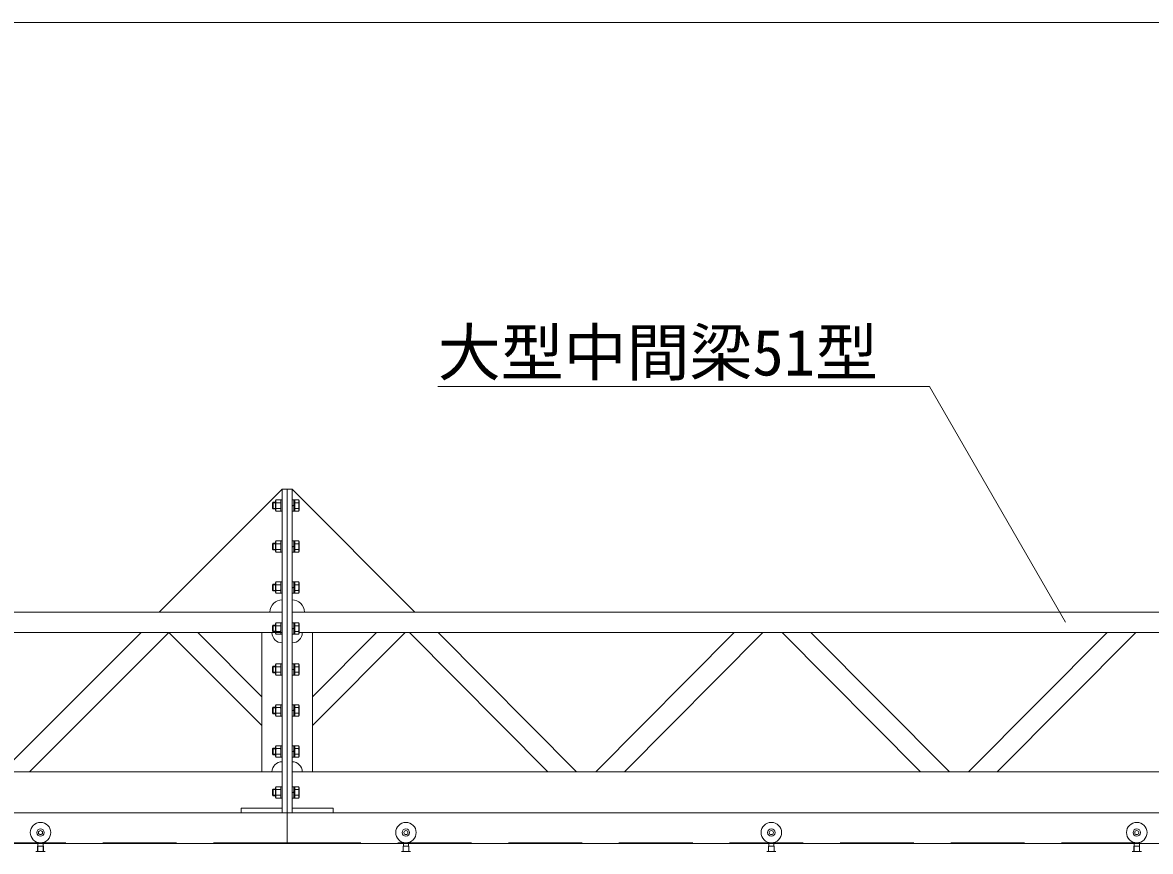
# Model space of a CAD drawing. Units: millimetres, scale not verified. Extents: x -16120 to 16120, y -26100 to 26100.
# Drawn here: x -8596 to -5843, y 13258 to 15281 of the extents above; entities that cross this region are included whole.
import ezdxf
from ezdxf.enums import TextEntityAlignment as Align

# ---------------------------------------------------------------- set-up
doc = ezdxf.new("R2010")
doc.units = ezdxf.units.MM
doc.header["$LTSCALE"] = 150
doc.linetypes.add('DASHED1', pattern=[1.8, 1.2, -0.6])
for name, color, linetype, lineweight in [('0-6_ﾎﾞﾙﾄ類', 134, 'Continuous', 18), ('0-B_寸法', 134, 'Continuous', 18), ('0-D_大型中間梁51', 134, 'Continuous', 18), ('1-0_大型連結用梁42', 134, 'Continuous', 18), ('1-3_中央走行棒', 134, 'Continuous', 18), ('1-B_文字', 134, 'Continuous', 18)]:
    doc.layers.add(name, color=color, linetype=linetype, lineweight=lineweight)
doc.styles.add('ＭＳ ゴシック', font='')
doc.styles.get('ＭＳ ゴシック').set_extended_font_data('MS Gothic')

msp = doc.modelspace()

# ---------------------------------------------------------------- linework, layer by layer
at = {"layer": '0-6_ﾎﾞﾙﾄ類'}
for p, q in [((-7984.3, 14110), (-7986.3, 14108)), ((-7986.3, 14096), (-7986.3, 14108)), ((-7978.3, 14108.8), (-7985.5, 14108.8)), ((-7984.3, 14094), (-7984.3, 14110)), ((-7978.3, 14110), (-7984.3, 14110)), ((-7976.9, 14115.9), (-7978.3, 14113.5)), ((-7978.3, 14113.5), (-7978.3, 14090.5)), ((-7966.6, 14115.9), (-7976.9, 14115.9)), ((-7966.6, 14108.9), (-7976.9, 14108.9)), ((-7966.6, 14115.9), (-7965.3, 14113.5)), ((-7965.3, 14113.5), (-7965.3, 14090.5)), ((-7934.3, 14103.2), (-7938.3, 14102.1)), ((-7934.3, 14101.9), (-7938.3, 14100.8)), ((-7931.3, 14088.2), (-7931.3, 14115.9)), ((-7931.3, 14115.9), (-7922.6, 14115.9)), ((-7931.3, 14108.9), (-7922.6, 14108.9)), ((-7921.3, 14113.5), (-7922.6, 14115.9)), ((-7921.3, 14090.5), (-7921.3, 14113.5)), ((-7984.3, 14094), (-7986.3, 14096)), ((-7978.3, 14095.2), (-7985.5, 14095.2)), ((-7978.3, 14094), (-7984.3, 14094)), ((-7976.9, 14088.2), (-7978.3, 14090.5)), ((-7966.6, 14095.1), (-7976.9, 14095.1)), ((-7966.6, 14088.2), (-7976.9, 14088.2)), ((-7966.6, 14088.2), (-7965.3, 14090.5)), ((-7931.3, 14095.1), (-7922.6, 14095.1)), ((-7931.3, 14088.2), (-7922.6, 14088.2)), ((-7921.3, 14090.5), (-7922.6, 14088.2)), ((-7976.9, 14015.8), (-7978.3, 14013.5)), ((-7966.6, 14015.8), (-7976.9, 14015.8)), ((-7966.6, 14015.8), (-7965.3, 14013.5)), ((-7931.3, 13988.1), (-7931.3, 14015.8)), ((-7931.3, 14015.8), (-7922.6, 14015.8)), ((-7921.3, 14013.5), (-7922.6, 14015.8)), ((-7984.3, 14010), (-7986.3, 14008)), ((-7986.3, 13996), (-7986.3, 14008)), ((-7984.3, 13994), (-7986.3, 13996)), ((-7978.3, 14008.8), (-7985.5, 14008.8)), ((-7978.3, 13995.2), (-7985.5, 13995.2)), ((-7984.3, 13994), (-7984.3, 14010)), ((-7978.3, 14010), (-7984.3, 14010)), ((-7978.3, 13994), (-7984.3, 13994)), ((-7978.3, 14013.5), (-7978.3, 13990.5)), ((-7976.9, 13988.1), (-7978.3, 13990.5)), ((-7966.6, 14008.9), (-7976.9, 14008.9)), ((-7966.6, 13995.1), (-7976.9, 13995.1)), ((-7966.6, 13988.1), (-7976.9, 13988.1)), ((-7966.6, 13988.1), (-7965.3, 13990.5)), ((-7965.3, 14013.5), (-7965.3, 13990.5)), ((-7934.3, 14003.2), (-7938.3, 14002.1)), ((-7934.3, 14001.9), (-7938.3, 14000.8)), ((-7931.3, 14008.9), (-7922.6, 14008.9)), ((-7931.3, 13995.1), (-7922.6, 13995.1)), ((-7931.3, 13988.1), (-7922.6, 13988.1)), ((-7921.3, 13990.5), (-7922.6, 13988.1)), ((-7921.3, 13990.5), (-7921.3, 14013.5)), ((-7984.3, 13910), (-7986.3, 13908)), ((-7986.3, 13896), (-7986.3, 13908)), ((-7978.3, 13908.8), (-7985.5, 13908.8)), ((-7984.3, 13894), (-7984.3, 13910)), ((-7978.3, 13910), (-7984.3, 13910)), ((-7976.9, 13915.9), (-7978.3, 13913.5)), ((-7978.3, 13913.5), (-7978.3, 13890.5)), ((-7966.6, 13915.9), (-7976.9, 13915.9)), ((-7966.6, 13908.9), (-7976.9, 13908.9)), ((-7966.6, 13915.9), (-7965.3, 13913.5)), ((-7965.3, 13913.5), (-7965.3, 13890.5)), ((-7931.3, 13888.1), (-7931.3, 13915.9)), ((-7931.3, 13915.9), (-7922.6, 13915.9)), ((-7931.3, 13908.9), (-7922.6, 13908.9)), ((-7921.3, 13913.5), (-7922.6, 13915.9)), ((-7921.3, 13890.5), (-7921.3, 13913.5)), ((-7984.3, 13894), (-7986.3, 13896)), ((-7978.3, 13895.2), (-7985.5, 13895.2)), ((-7978.3, 13894), (-7984.3, 13894)), ((-7976.9, 13888.1), (-7978.3, 13890.5)), ((-7966.6, 13895.1), (-7976.9, 13895.1)), ((-7966.6, 13888.1), (-7976.9, 13888.1)), ((-7966.6, 13888.1), (-7965.3, 13890.5)), ((-7934.3, 13903.2), (-7938.3, 13902.1)), ((-7934.3, 13901.9), (-7938.3, 13900.8)), ((-7931.3, 13895.1), (-7922.6, 13895.1)), ((-7931.3, 13888.1), (-7922.6, 13888.1)), ((-7921.3, 13890.5), (-7922.6, 13888.1)), ((-7984.3, 13810), (-7986.3, 13808)), ((-7986.3, 13796), (-7986.3, 13808)), ((-7984.3, 13794), (-7986.3, 13796)), ((-7978.3, 13808.8), (-7985.5, 13808.8)), ((-7978.3, 13795.2), (-7985.5, 13795.2)), ((-7984.3, 13794), (-7984.3, 13810)), ((-7978.3, 13810), (-7984.3, 13810)), ((-7978.3, 13794), (-7984.3, 13794)), ((-7976.9, 13815.9), (-7978.3, 13813.5)), ((-7978.3, 13813.5), (-7978.3, 13790.5)), ((-7966.6, 13815.9), (-7976.9, 13815.9)), ((-7966.6, 13808.9), (-7976.9, 13808.9)), ((-7966.6, 13795.1), (-7976.9, 13795.1)), ((-7966.6, 13815.9), (-7965.3, 13813.5)), ((-7965.3, 13813.5), (-7965.3, 13790.5)), ((-7934.3, 13803.2), (-7938.3, 13802.1)), ((-7934.3, 13801.9), (-7938.3, 13800.8)), ((-7931.3, 13788.2), (-7931.3, 13815.9)), ((-7931.3, 13815.9), (-7922.6, 13815.9)), ((-7931.3, 13808.9), (-7922.6, 13808.9)), ((-7931.3, 13795.1), (-7922.6, 13795.1)), ((-7921.3, 13813.5), (-7922.6, 13815.9)), ((-7921.3, 13790.5), (-7921.3, 13813.5)), ((-7976.9, 13788.2), (-7978.3, 13790.5)), ((-7966.6, 13788.2), (-7976.9, 13788.2)), ((-7966.6, 13788.2), (-7965.3, 13790.5)), ((-7931.3, 13788.2), (-7922.6, 13788.2)), ((-7921.3, 13790.5), (-7922.6, 13788.2)), ((-7976.9, 13715.8), (-7978.3, 13713.5)), ((-7978.3, 13713.5), (-7978.3, 13690.5)), ((-7966.6, 13715.8), (-7976.9, 13715.8)), ((-7966.6, 13715.8), (-7965.3, 13713.5)), ((-7965.3, 13713.5), (-7965.3, 13690.5)), ((-7931.3, 13688.1), (-7931.3, 13715.8)), ((-7931.3, 13715.8), (-7922.6, 13715.8)), ((-7921.3, 13713.5), (-7922.6, 13715.8)), ((-7921.3, 13690.5), (-7921.3, 13713.5)), ((-7984.3, 13710), (-7986.3, 13708)), ((-7986.3, 13696), (-7986.3, 13708)), ((-7984.3, 13694), (-7986.3, 13696)), ((-7978.3, 13708.8), (-7985.5, 13708.8)), ((-7978.3, 13695.2), (-7985.5, 13695.2)), ((-7984.3, 13694), (-7984.3, 13710)), ((-7978.3, 13710), (-7984.3, 13710)), ((-7978.3, 13694), (-7984.3, 13694)), ((-7976.9, 13688.1), (-7978.3, 13690.5)), ((-7966.6, 13708.9), (-7976.9, 13708.9)), ((-7966.6, 13695.1), (-7976.9, 13695.1)), ((-7966.6, 13688.1), (-7976.9, 13688.1)), ((-7966.6, 13688.1), (-7965.3, 13690.5)), ((-7934.3, 13703.2), (-7938.3, 13702.1)), ((-7934.3, 13701.9), (-7938.3, 13700.8)), ((-7931.3, 13708.9), (-7922.6, 13708.9)), ((-7931.3, 13695.1), (-7922.6, 13695.1)), ((-7931.3, 13688.1), (-7922.6, 13688.1)), ((-7921.3, 13690.5), (-7922.6, 13688.1)), ((-7984.3, 13610), (-7986.3, 13608)), ((-7986.3, 13596), (-7986.3, 13608)), ((-7978.3, 13608.8), (-7985.5, 13608.8)), ((-7984.3, 13594), (-7984.3, 13610)), ((-7978.3, 13610), (-7984.3, 13610)), ((-7976.9, 13615.9), (-7978.3, 13613.5)), ((-7978.3, 13613.5), (-7978.3, 13590.5)), ((-7966.6, 13615.9), (-7976.9, 13615.9)), ((-7966.6, 13608.9), (-7976.9, 13608.9)), ((-7966.6, 13615.9), (-7965.3, 13613.5)), ((-7965.3, 13613.5), (-7965.3, 13590.5)), ((-7934.3, 13603.2), (-7938.3, 13602.1)), ((-7934.3, 13601.9), (-7938.3, 13600.8)), ((-7931.3, 13588.1), (-7931.3, 13615.9)), ((-7931.3, 13615.9), (-7922.6, 13615.9)), ((-7931.3, 13608.9), (-7922.6, 13608.9)), ((-7921.3, 13613.5), (-7922.6, 13615.9)), ((-7921.3, 13590.5), (-7921.3, 13613.5)), ((-7984.3, 13594), (-7986.3, 13596)), ((-7978.3, 13595.2), (-7985.5, 13595.2)), ((-7978.3, 13594), (-7984.3, 13594)), ((-7976.9, 13588.1), (-7978.3, 13590.5)), ((-7966.6, 13595.1), (-7976.9, 13595.1)), ((-7966.6, 13588.1), (-7976.9, 13588.1)), ((-7966.6, 13588.1), (-7965.3, 13590.5)), ((-7931.3, 13595.1), (-7922.6, 13595.1)), ((-7931.3, 13588.1), (-7922.6, 13588.1)), ((-7921.3, 13590.5), (-7922.6, 13588.1)), ((-7984.3, 13510), (-7986.3, 13508)), ((-7986.3, 13496), (-7986.3, 13508)), ((-7984.3, 13494), (-7986.3, 13496)), ((-7978.3, 13508.8), (-7985.5, 13508.8)), ((-7978.3, 13495.2), (-7985.5, 13495.2)), ((-7984.3, 13494), (-7984.3, 13510)), ((-7978.3, 13510), (-7984.3, 13510)), ((-7978.3, 13494), (-7984.3, 13494)), ((-7976.9, 13515.9), (-7978.3, 13513.5)), ((-7978.3, 13513.5), (-7978.3, 13490.5)), ((-7966.6, 13515.9), (-7976.9, 13515.9)), ((-7966.6, 13508.9), (-7976.9, 13508.9)), ((-7966.6, 13495.1), (-7976.9, 13495.1)), ((-7966.6, 13515.9), (-7965.3, 13513.5)), ((-7965.3, 13513.5), (-7965.3, 13490.5)), ((-7934.3, 13503.2), (-7938.3, 13502.1)), ((-7934.3, 13501.9), (-7938.3, 13500.8)), ((-7931.3, 13488.2), (-7931.3, 13515.9)), ((-7931.3, 13515.9), (-7922.6, 13515.9)), ((-7931.3, 13508.9), (-7922.6, 13508.9)), ((-7931.3, 13495.1), (-7922.6, 13495.1)), ((-7921.3, 13513.5), (-7922.6, 13515.9)), ((-7921.3, 13490.5), (-7921.3, 13513.5)), ((-7976.9, 13488.2), (-7978.3, 13490.5)), ((-7966.6, 13488.2), (-7976.9, 13488.2)), ((-7966.6, 13488.2), (-7965.3, 13490.5)), ((-7931.3, 13488.2), (-7922.6, 13488.2)), ((-7921.3, 13490.5), (-7922.6, 13488.2)), ((-7984.3, 13410), (-7986.3, 13408)), ((-7978.3, 13408.8), (-7985.5, 13408.8)), ((-7984.3, 13394), (-7984.3, 13410)), ((-7978.3, 13410), (-7984.3, 13410)), ((-7976.9, 13415.8), (-7978.3, 13413.5)), ((-7978.3, 13413.5), (-7978.3, 13390.5)), ((-7966.6, 13415.8), (-7976.9, 13415.8)), ((-7966.6, 13408.9), (-7976.9, 13408.9)), ((-7966.6, 13415.8), (-7965.3, 13413.5)), ((-7965.3, 13413.5), (-7965.3, 13390.5)), ((-7931.3, 13388.1), (-7931.3, 13415.8)), ((-7931.3, 13415.8), (-7922.6, 13415.8)), ((-7931.3, 13408.9), (-7922.6, 13408.9)), ((-7921.3, 13413.5), (-7922.6, 13415.8)), ((-7921.3, 13390.5), (-7921.3, 13413.5)), ((-7986.3, 13396), (-7986.3, 13408)), ((-7984.3, 13394), (-7986.3, 13396)), ((-7978.3, 13395.2), (-7985.5, 13395.2)), ((-7978.3, 13394), (-7984.3, 13394)), ((-7976.9, 13388.1), (-7978.3, 13390.5)), ((-7966.6, 13395.1), (-7976.9, 13395.1)), ((-7966.6, 13388.1), (-7976.9, 13388.1)), ((-7966.6, 13388.1), (-7965.3, 13390.5)), ((-7934.3, 13403.2), (-7938.3, 13402.1)), ((-7934.3, 13401.9), (-7938.3, 13400.8)), ((-7931.3, 13395.1), (-7922.6, 13395.1)), ((-7931.3, 13388.1), (-7922.6, 13388.1)), ((-7921.3, 13390.5), (-7922.6, 13388.1))]:
    msp.add_line(p, q, dxfattribs=at)
for points in [[(-7965.3, 14116), (-7962.3, 14116), (-7962.3, 14088), (-7965.3, 14088)], [(-7934.3, 14116), (-7934.3, 14088), (-7938.3, 14088), (-7938.3, 14116)], [(-7931.3, 14088), (-7934.3, 14088), (-7934.3, 14116), (-7931.3, 14116)], [(-7965.3, 14016), (-7962.3, 14016), (-7962.3, 13988), (-7965.3, 13988)], [(-7934.3, 14016), (-7934.3, 13988), (-7938.3, 13988), (-7938.3, 14016)], [(-7931.3, 13988), (-7934.3, 13988), (-7934.3, 14016), (-7931.3, 14016)], [(-7965.3, 13916), (-7962.3, 13916), (-7962.3, 13888), (-7965.3, 13888)], [(-7934.3, 13916), (-7934.3, 13888), (-7938.3, 13888), (-7938.3, 13916)], [(-7931.3, 13888), (-7934.3, 13888), (-7934.3, 13916), (-7931.3, 13916)], [(-7965.3, 13816), (-7962.3, 13816), (-7962.3, 13788), (-7965.3, 13788)], [(-7934.3, 13816), (-7934.3, 13788), (-7938.3, 13788), (-7938.3, 13816)], [(-7931.3, 13788), (-7934.3, 13788), (-7934.3, 13816), (-7931.3, 13816)], [(-7965.3, 13716), (-7962.3, 13716), (-7962.3, 13688), (-7965.3, 13688)], [(-7934.3, 13716), (-7934.3, 13688), (-7938.3, 13688), (-7938.3, 13716)], [(-7931.3, 13688), (-7934.3, 13688), (-7934.3, 13716), (-7931.3, 13716)], [(-7965.3, 13616), (-7962.3, 13616), (-7962.3, 13588), (-7965.3, 13588)], [(-7934.3, 13616), (-7934.3, 13588), (-7938.3, 13588), (-7938.3, 13616)], [(-7931.3, 13588), (-7934.3, 13588), (-7934.3, 13616), (-7931.3, 13616)], [(-7965.3, 13516), (-7962.3, 13516), (-7962.3, 13488), (-7965.3, 13488)], [(-7934.3, 13516), (-7934.3, 13488), (-7938.3, 13488), (-7938.3, 13516)], [(-7931.3, 13488), (-7934.3, 13488), (-7934.3, 13516), (-7931.3, 13516)], [(-7965.3, 13416), (-7962.3, 13416), (-7962.3, 13388), (-7965.3, 13388)], [(-7934.3, 13416), (-7934.3, 13388), (-7938.3, 13388), (-7938.3, 13416)], [(-7931.3, 13388), (-7934.3, 13388), (-7934.3, 13416), (-7931.3, 13416)]]:
    msp.add_lwpolyline(points, close=True, dxfattribs=at)
for centre, radius, start, end in [((-7971.8, 14112.4), 6.13, 145.616, 214.384), ((-7955, 14102), 22.9, 162.412, 197.588), ((-7971.7, 14112.4), 6.13, 325.616, 34.384), ((-7988.5, 14102), 22.9, 342.412, 17.588), ((-7927.7, 14112.4), 6.13, 325.616, 34.384), ((-7944.5, 14102), 22.9, 342.412, 17.588), ((-7971.8, 14091.6), 6.13, 145.616, 214.384), ((-7971.7, 14091.6), 6.13, 325.616, 34.384), ((-7927.7, 14091.6), 6.13, 325.616, 34.384), ((-7971.8, 14012.4), 6.13, 145.616, 214.384), ((-7971.7, 14012.4), 6.13, 325.616, 34.384), ((-7927.7, 14012.4), 6.13, 325.616, 34.384), ((-7955, 14002), 22.9, 162.412, 197.588), ((-7971.8, 13991.6), 6.13, 145.616, 214.384), ((-7988.5, 14002), 22.9, 342.412, 17.588), ((-7971.7, 13991.6), 6.13, 325.616, 34.384), ((-7944.5, 14002), 22.9, 342.412, 17.588), ((-7927.7, 13991.6), 6.13, 325.616, 34.384), ((-7971.8, 13912.4), 6.13, 145.616, 214.384), ((-7955, 13902), 22.9, 162.412, 197.588), ((-7971.7, 13912.4), 6.13, 325.616, 34.384), ((-7988.5, 13902), 22.9, 342.412, 17.588), ((-7927.7, 13912.4), 6.13, 325.616, 34.384), ((-7944.5, 13902), 22.9, 342.412, 17.588), ((-7971.8, 13891.6), 6.13, 145.616, 214.384), ((-7971.7, 13891.6), 6.13, 325.616, 34.384), ((-7927.7, 13891.6), 6.13, 325.616, 34.384), ((-7971.8, 13812.4), 6.13, 145.616, 214.384), ((-7955, 13802), 22.9, 162.412, 197.588), ((-7971.8, 13791.6), 6.13, 145.616, 214.384), ((-7971.7, 13812.4), 6.13, 325.616, 34.384), ((-7988.5, 13802), 22.9, 342.412, 17.588), ((-7971.7, 13791.6), 6.13, 325.616, 34.384), ((-7927.7, 13812.4), 6.13, 325.616, 34.384), ((-7944.5, 13802), 22.9, 342.412, 17.588), ((-7927.7, 13791.6), 6.13, 325.616, 34.384), ((-7971.8, 13712.4), 6.13, 145.616, 214.384), ((-7971.7, 13712.4), 6.13, 325.616, 34.384), ((-7927.7, 13712.4), 6.13, 325.616, 34.384), ((-7955, 13702), 22.9, 162.412, 197.588), ((-7971.8, 13691.6), 6.13, 145.616, 214.384), ((-7988.5, 13702), 22.9, 342.412, 17.588), ((-7971.7, 13691.6), 6.13, 325.616, 34.384), ((-7944.5, 13702), 22.9, 342.412, 17.588), ((-7927.7, 13691.6), 6.13, 325.616, 34.384), ((-7971.8, 13612.4), 6.13, 145.616, 214.384), ((-7955, 13602), 22.9, 162.412, 197.588), ((-7971.7, 13612.4), 6.13, 325.616, 34.384), ((-7988.5, 13602), 22.9, 342.412, 17.588), ((-7927.7, 13612.4), 6.13, 325.616, 34.384), ((-7944.5, 13602), 22.9, 342.412, 17.588), ((-7971.8, 13591.6), 6.13, 145.616, 214.384), ((-7971.7, 13591.6), 6.13, 325.616, 34.384), ((-7927.7, 13591.6), 6.13, 325.616, 34.384), ((-7971.8, 13512.4), 6.13, 145.616, 214.384), ((-7955, 13502), 22.9, 162.412, 197.588), ((-7971.8, 13491.6), 6.13, 145.616, 214.384), ((-7971.7, 13512.4), 6.13, 325.616, 34.384), ((-7988.5, 13502), 22.9, 342.412, 17.588), ((-7971.7, 13491.6), 6.13, 325.616, 34.384), ((-7927.7, 13512.4), 6.13, 325.616, 34.384), ((-7944.5, 13502), 22.9, 342.412, 17.588), ((-7927.7, 13491.6), 6.13, 325.616, 34.384), ((-7971.8, 13412.4), 6.13, 145.616, 214.384), ((-7955, 13402), 22.9, 162.412, 197.588), ((-7971.7, 13412.4), 6.13, 325.616, 34.384), ((-7988.5, 13402), 22.9, 342.412, 17.588), ((-7927.7, 13412.4), 6.13, 325.616, 34.384), ((-7944.5, 13402), 22.9, 342.412, 17.588), ((-7971.8, 13391.6), 6.13, 145.616, 214.384), ((-7971.7, 13391.6), 6.13, 325.616, 34.384), ((-7927.7, 13391.6), 6.13, 325.616, 34.384)]:
    msp.add_arc(centre, radius, start, end, dxfattribs=at)
at = {"layer": '0-B_寸法'}
msp.add_line((-12062.3, 15280.8), (1261.7, 15280.8), dxfattribs=at)
at = {"layer": '0-D_大型中間梁51'}
msp.add_line((-7938.3, 13477), (-7938.3, 13767), dxfattribs=at)
at = {"layer": '0-D_大型中間梁51', "linetype": 'DASHED1'}
msp.add_line((-7950.3, 13279), (-4350.3, 13279), dxfattribs=at)
at = {"layer": '0-D_大型中間梁51'}
for points in [[(-7950.3, 14142), (-7938.3, 14142), (-7938.3, 13352), (-7950.3, 13352)], [(-7888.3, 13565.5), (-7888.3, 13635.5), (-7731.8, 13792), (-7661.8, 13792)], [(-7581.8, 13792), (-7243.8, 13452), (-7313.8, 13452), (-7651.8, 13792)], [(-6858.8, 13792), (-7196.8, 13452), (-7126.8, 13452), (-6788.8, 13792)], [(-6671.8, 13792), (-6333.8, 13452), (-6403.8, 13452), (-6741.8, 13792)], [(-5948.8, 13792), (-6286.8, 13452), (-6216.8, 13452), (-5878.8, 13792)], [(-7938.3, 13352), (-2862.3, 13352), (-2862.3, 13452), (-7938.3, 13452)], [(-7938.3, 13352), (-7838.3, 13352), (-7838.3, 13364), (-7938.3, 13364)]]:
    msp.add_lwpolyline(points, close=True, dxfattribs=at)
for points in [[(-7938.3, 13872), (-7938.3, 14142), (-7638.3, 13842), (-7908.3, 13842)], [(-7921.3, 13792), (-2862.3, 13792), (-2862.3, 13842), (-7938.3, 13842), (-7938.3, 13792)], [(-7913.3, 13792), (-7888.3, 13792), (-7888.3, 13452), (-7913.3, 13452)], [(-4350.3, 13352), (-7950.3, 13352), (-7950.3, 13277), (-4350.3, 13277), (-4350.3, 13282)]]:
    msp.add_lwpolyline(points, dxfattribs=at)
for centre, radius, start, end in [((-7938.3, 13842), 30, 0, 90), ((-7938.3, 13792), 25, 270, 360), ((-7938.3, 13452), 25, 0, 90)]:
    msp.add_arc(centre, radius, start, end, dxfattribs=at)
at = {"layer": '1-0_大型連結用梁42'}
msp.add_line((-7962.3, 13767), (-7962.3, 13477), dxfattribs=at)
at = {"layer": '1-0_大型連結用梁42', "linetype": 'DASHED1'}
msp.add_line((-7950.3, 13279), (-12080.3, 13279), dxfattribs=at)
at = {"layer": '1-0_大型連結用梁42'}
for points in [[(-7962.3, 13872), (-7962.3, 14142), (-8262.3, 13842), (-7992.3, 13842)], [(-7987.3, 13452), (-8012.3, 13452), (-8012.3, 13792), (-7987.3, 13792)], [(-11850.3, 13452), (-7962.3, 13452), (-7962.3, 13352), (-11850.3, 13352)], [(-11850.3, 13352), (-7950.3, 13352), (-7950.3, 13277), (-11925.3, 13277)]]:
    msp.add_lwpolyline(points, dxfattribs=at)
for points in [[(-7950.3, 13352), (-7962.3, 13352), (-7962.3, 14142), (-7950.3, 14142)], [(-11499.3, 13792), (-7962.3, 13792), (-7962.3, 13842), (-11520.8, 13842)], [(-8646.8, 13452), (-8306.8, 13792), (-8239.3, 13792), (-8579.3, 13452)], [(-8012.3, 13565), (-8239.3, 13792), (-8168.6, 13792), (-8012.3, 13635.7)], [(-8062.3, 13352), (-8062.3, 13364), (-7962.3, 13364), (-7962.3, 13352)]]:
    msp.add_lwpolyline(points, close=True, dxfattribs=at)
for centre, radius, start, end in [((-7962.3, 13842), 30, 90, 180), ((-7962.3, 13792), 25, 180, 270), ((-7962.3, 13452), 25, 90, 180)]:
    msp.add_arc(centre, radius, start, end, dxfattribs=at)
at = {"layer": '1-3_中央走行棒'}
for p, q in [((-8559, 13258), (-8559, 13271)), ((-8558.5, 13271), (-8558.5, 13279.8)), ((-8546, 13271), (-8546, 13279.8)), ((-8545.6, 13258), (-8545.6, 13271)), ((-7667, 13258), (-7667, 13271)), ((-7666.5, 13271), (-7666.5, 13279.8)), ((-7654, 13271), (-7654, 13279.8)), ((-7653.6, 13258), (-7653.6, 13271)), ((-6775, 13258), (-6775, 13271)), ((-6774.5, 13271), (-6774.5, 13279.8)), ((-6762, 13271), (-6762, 13279.8)), ((-6761.6, 13258), (-6761.6, 13271)), ((-5883, 13258), (-5883, 13271)), ((-5882.5, 13271), (-5882.5, 13279.8)), ((-5870, 13271), (-5870, 13279.8)), ((-5869.6, 13258), (-5869.6, 13271)), ((-8563.4, 13258), (-8541.1, 13258)), ((-8563.4, 13258), (-8559.8, 13258)), ((-8560.2, 13258), (-8560.2, 13258)), ((-8544.8, 13258), (-8541.1, 13258)), ((-8544.3, 13258), (-8544.3, 13258)), ((-7671.4, 13258), (-7649.1, 13258)), ((-7671.4, 13258), (-7667.8, 13258)), ((-7668.2, 13258), (-7668.2, 13258)), ((-7652.8, 13258), (-7649.1, 13258)), ((-7652.3, 13258), (-7652.3, 13258)), ((-6779.4, 13258), (-6757.1, 13258)), ((-6779.4, 13258), (-6775.8, 13258)), ((-6776.2, 13258), (-6776.2, 13258)), ((-6760.8, 13258), (-6757.1, 13258)), ((-6760.3, 13258), (-6760.3, 13258)), ((-5887.4, 13258), (-5865.1, 13258)), ((-5887.4, 13258), (-5883.8, 13258)), ((-5884.2, 13258), (-5884.2, 13258)), ((-5868.8, 13258), (-5865.1, 13258)), ((-5868.3, 13258), (-5868.3, 13258))]:
    msp.add_line(p, q, dxfattribs=at)
for points in [[(-8560.2, 13258), (-8559.3, 13258), (-8559.3, 13271), (-8552.3, 13271)], [(-8544.3, 13258), (-8545.3, 13258), (-8545.3, 13271), (-8552.3, 13271)], [(-7668.2, 13258), (-7667.3, 13258), (-7667.3, 13271), (-7660.3, 13271)], [(-7652.3, 13258), (-7653.3, 13258), (-7653.3, 13271), (-7660.3, 13271)], [(-6776.2, 13258), (-6775.3, 13258), (-6775.3, 13271), (-6768.3, 13271)], [(-6760.3, 13258), (-6761.3, 13258), (-6761.3, 13271), (-6768.3, 13271)], [(-5884.2, 13258), (-5883.3, 13258), (-5883.3, 13271), (-5876.3, 13271)], [(-5868.3, 13258), (-5869.3, 13258), (-5869.3, 13271), (-5876.3, 13271)]]:
    msp.add_lwpolyline(points, dxfattribs=at)
for centre, radius in [((-8552.3, 13304), 25), ((-7660.3, 13304), 25), ((-6768.3, 13304), 25), ((-5876.3, 13304), 25), ((-8552.3, 13304), 9), ((-8552.3, 13304), 5), ((-7660.3, 13304), 9), ((-7660.3, 13304), 5), ((-6768.3, 13304), 9), ((-6768.3, 13304), 5), ((-5876.3, 13304), 9), ((-5876.3, 13304), 5)]:
    msp.add_circle(centre, radius, dxfattribs=at)
at = {"layer": '1-B_文字'}
msp.add_line((-7582.5, 14392.3), (-6383.4, 14392.3), dxfattribs=at)
msp.add_lwpolyline([(-6050.4, 13817.3), (-6382.4, 14392.3), (-6382.9, 14392.3)], dxfattribs=at)

# ---------------------------------------------------------------- texts
at = {"layer": '1-B_文字', "style": 'ＭＳ ゴシック'}
msp.add_text('大型中間梁51型', height=112.6, dxfattribs=at).set_placement((-7582.5, 14385.7), align=Align.BOTTOM_LEFT)

doc.saveas('drawing.dxf')
